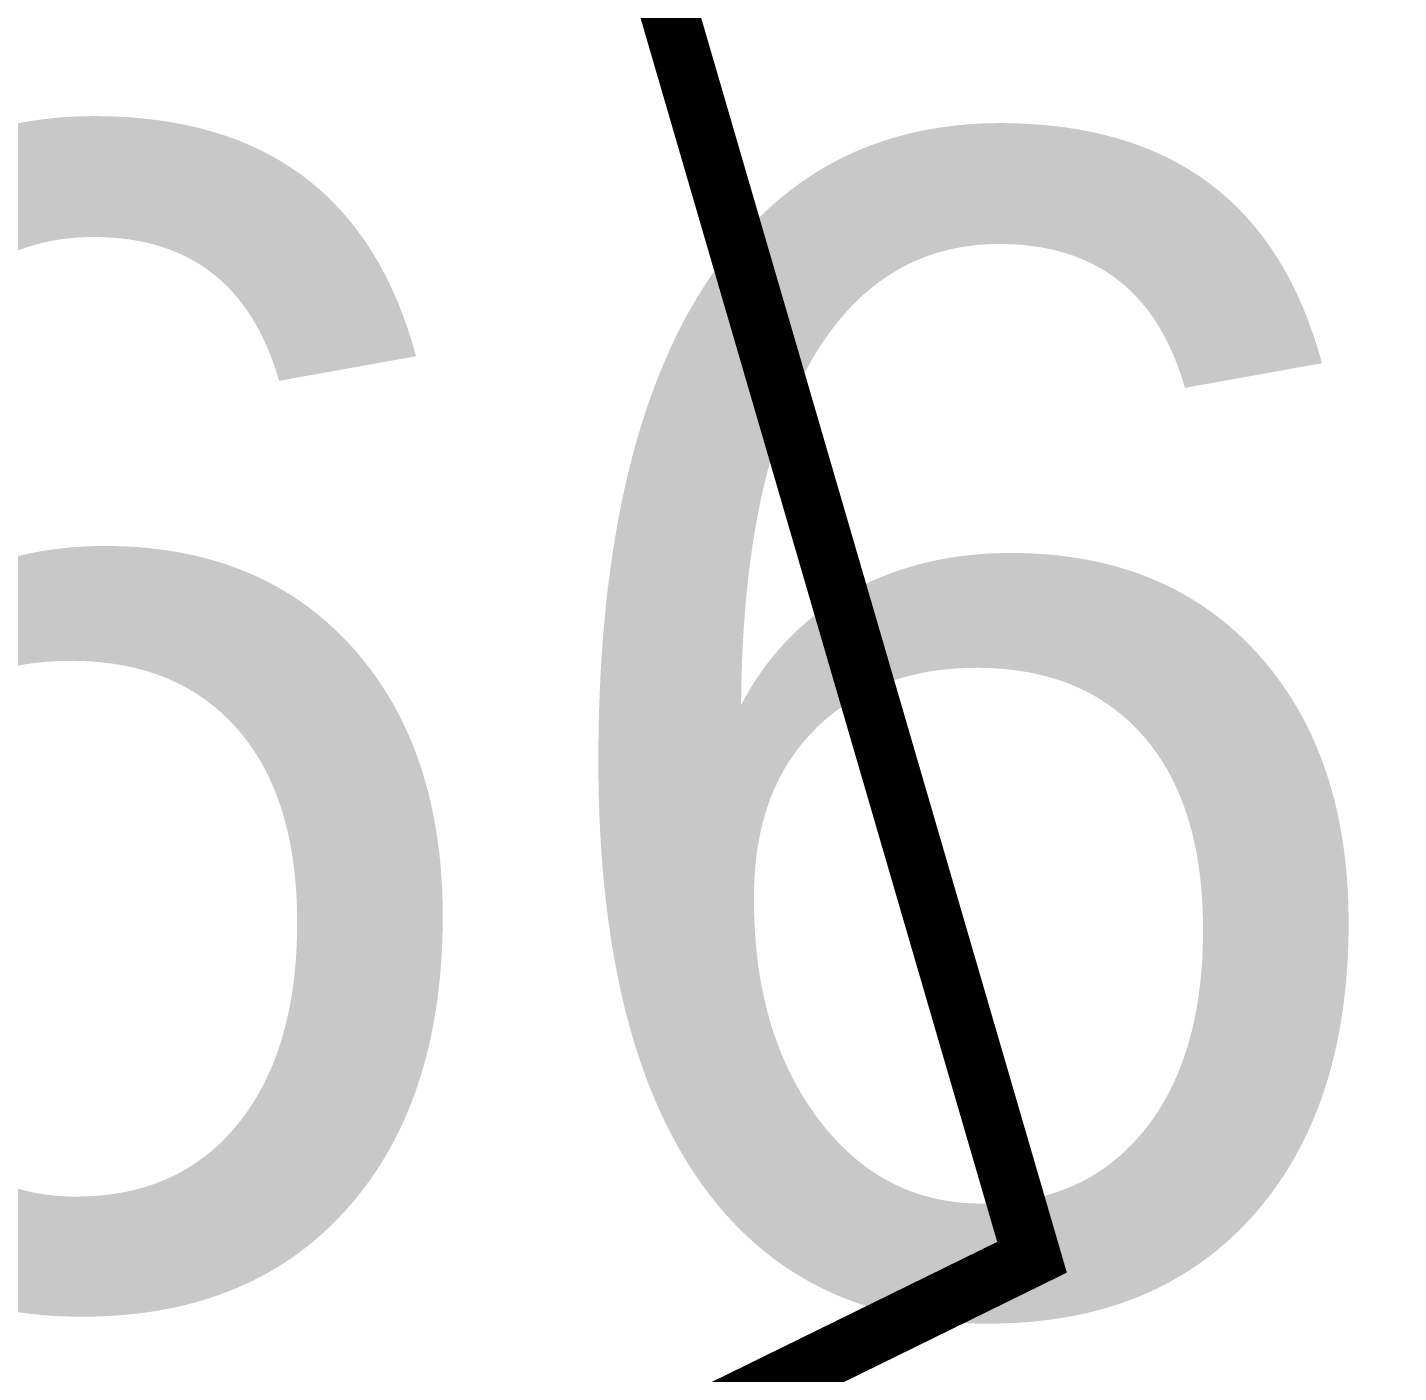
# Model space of a CAD drawing. Header units: metres. Extents: x 326467 to 340077, y 1811030 to 1824953.
# Drawn here: x 328447.4 to 328461.66, y 1812772.02 to 1812786 of the extents above; entities that cross this region are included whole.
import ezdxf

# ---------------------------------------------------------------- set-up
doc = ezdxf.new("R2010")
doc.units = ezdxf.units.M
doc.header["$MEASUREMENT"] = 0
doc.layers.add('SURVEY NO.', color=7, linetype='Continuous')
doc.layers.add('SURVEY PLOT BOUNDARY', color=35, linetype='Continuous')
doc.styles.add('PDF Arial', font='arial.ttf')

# ---------------------------------------------------------------- blocks, each defined once
blk = doc.blocks.new('16')
at = {"layer": 'SURVEY PLOT BOUNDARY', "lineweight": 18, "const_width": 0.606}
for points in [[(328322.031, 1812984.519), (328334.127, 1812980.383), (328346.379, 1812996.461), (328446.316, 1812850.131), (328426.042, 1812842.201), (328429.96, 1812825.997), (328446.036, 1812813.743), (328457.851, 1812773.219), (328449.735, 1812769.238), (328449.61, 1812753.066), (328409.03, 1812733.163), (328408.967, 1812725.076), (328400.789, 1812713.01), (328400.664, 1812696.837), (328400.477, 1812672.579), (328262.223, 1812568.52), (328054.842, 1812412.431), (328006.801, 1812473.451), (328027.107, 1812485.424), (327935.192, 1812623.606), (327895.579, 1812729.038), (328014.213, 1812910.072), (328165.125, 1813082.77), (328249.454, 1813009.339)], [(328449.61, 1812753.066), (328449.735, 1812769.238), (328457.851, 1812773.219), (328446.036, 1812813.743), (328429.96, 1812825.997), (328426.042, 1812842.201), (328446.316, 1812850.131), (328482.199, 1812785.161), (328465.811, 1812756.984)]]:
    blk.add_lwpolyline(points, close=True, dxfattribs=at)
at = {"layer": 'SURVEY NO.', "insert": (328433.591, 1812772.712), "char_height": 12.1286, "attachment_point": 7, "rotation": 359.5579, "style": 'PDF Arial'}
blk.add_mtext('466', dxfattribs=at)

msp = doc.modelspace()

# ---------------------------------------------------------------- block references
msp.add_blockref('16', (0, 0))

doc.saveas('drawing.dxf')
